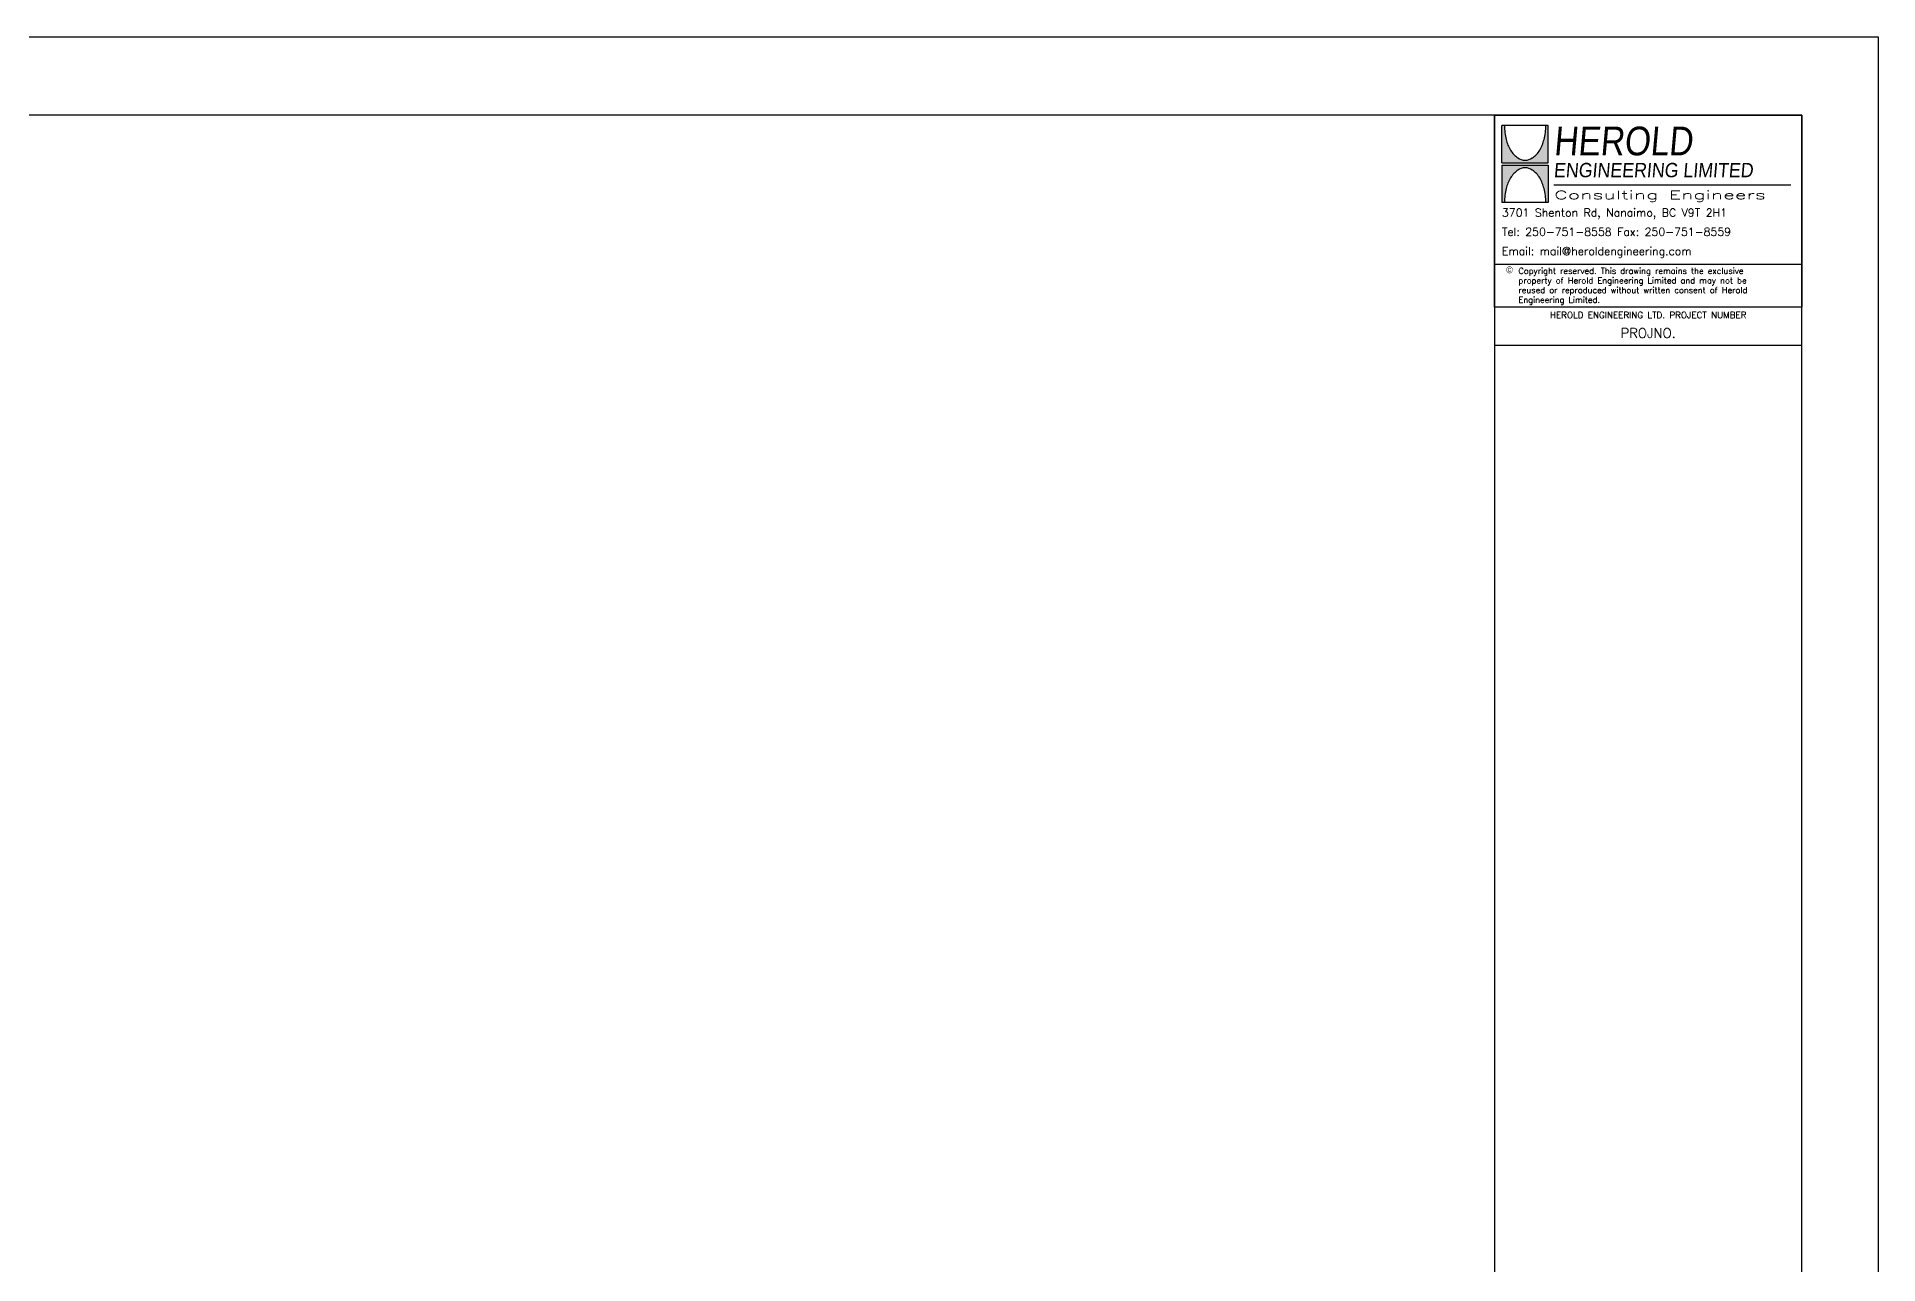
# Model space of a CAD drawing. Extents: x 0 to 36, y 0 to 24.
# Drawn here: x 18 to 36, y 12 to 24 of the extents above; entities that cross this region are included whole.
import ezdxf
from ezdxf.enums import TextEntityAlignment as Align

# ---------------------------------------------------------------- set-up
doc = ezdxf.new("R2010")
doc.units = 0
doc.header["$LTSCALE"] = 0.375
doc.header["$MEASUREMENT"] = 0
doc.layers.get('0').update_dxf_attribs({"linetype": 'CONTINUOUS'})
for name, color, linetype in [('BDR-18', 1, 'CONTINUOUS'), ('BDR-25', 4, 'CONTINUOUS'), ('BDR-35', 2, 'CONTINUOUS'), ('BDR-50', 5, 'CONTINUOUS'), ('S-TXT20', 4, 'CONTINUOUS'), ('S-TXT30', 2, 'CONTINUOUS')]:
    doc.layers.add(name, color=color, linetype=linetype)
doc.styles.add('HEL20', font='simplex.shx', dxfattribs={"height": 0.07874})
doc.styles.add('HEL25', font='simplex.shx', dxfattribs={"height": 0.098425})
doc.styles.add('LOGO-HEL', font='ERASBD.TTF')
doc.styles.add('LOGO2-HEL', font='ROMANS.shx')

# ---------------------------------------------------------------- blocks, each defined once
blk = doc.blocks.new('copyright')
at = {"layer": 'BDR-25', "insert": (0.114, -0.041), "char_height": 0.05859, "width": 0.04464, "attachment_point": 1, "style": 'LOGO2-HEL'}
blk.add_mtext('{\\fBankGothic Lt BT|b0|i0|c0|p34;\\H1.125x;©} ', dxfattribs=at)
blk = doc.blocks.new('hel_logo_lg')
at = {"layer": 'BDR-18'}
for points in [[(0.156, 1.61, -0.074062), (0.114, 1.713, -0.060657), (0.097, 1.849), (0.072, 1.849), (0.072, 1.487), (0.524, 1.487), (0.524, 1.849), (0.499, 1.849, -0.060657), (0.483, 1.713, -0.074062), (0.44, 1.61, -0.106906), (0.369, 1.534, -0.152862), (0.298, 1.512, -0.152862), (0.228, 1.534, -0.106906)], [(0.44, 1.338, -0.074062), (0.483, 1.235, -0.060657), (0.499, 1.1), (0.524, 1.1), (0.524, 1.462), (0.072, 1.462), (0.072, 1.1), (0.097, 1.1, -0.060657), (0.114, 1.235, -0.074062), (0.156, 1.338, -0.106906), (0.228, 1.415, -0.152862), (0.298, 1.437, -0.152862), (0.369, 1.415, -0.106906)]]:
    blk.add_hatch(color=253, dxfattribs=at).paths.add_polyline_path(points)
at = {"layer": 'BDR-18', "ltscale": 8}
for p, q in [((0.072, 1.487), (0.072, 1.849)), ((0.524, 1.849), (0.072, 1.849)), ((0.524, 1.487), (0.524, 1.849)), ((0.072, 1.487), (0.524, 1.487)), ((0.072, 1.462), (0.524, 1.462)), ((0.072, 1.462), (0.072, 1.1)), ((0.524, 1.462), (0.524, 1.1)), ((0.524, 1.1), (0.072, 1.1)), ((0, 0.498), (3, 0.498))]:
    blk.add_line(p, q, dxfattribs=at)
for centre, radius, start, end in [((0.66, 1.849), 0.563, 180, 193.8846), ((-0.063, 1.849), 0.563, 346.1154, 360), ((0.481, 1.804), 0.379, 193.8846, 210.8274), ((0.115, 1.804), 0.379, 329.1726, 346.1154), ((0.369, 1.737), 0.248, 210.8274, 235.2356), ((0.298, 1.636), 0.124, 235.2356, 270), ((0.298, 1.636), 0.124, 270, 304.7644), ((0.228, 1.737), 0.248, 304.7644, 329.1726), ((0.481, 1.144), 0.379, 149.1726, 166.1154), ((0.369, 1.211), 0.248, 124.7644, 149.1726), ((0.298, 1.313), 0.124, 90, 124.7644), ((0.298, 1.313), 0.124, 55.2356, 90), ((0.228, 1.211), 0.248, 30.8274, 55.2356), ((0.115, 1.144), 0.379, 13.8846, 30.8274), ((0.66, 1.1), 0.563, 166.1154, 180), ((-0.063, 1.1), 0.563, 0, 13.8846)]:
    blk.add_arc(centre, radius, start, end, dxfattribs=at)
at = {"layer": 'BDR-25'}
blk.add_line((0.578, 1.271), (2.892, 1.271), dxfattribs=at)
at = {"layer": 'BDR-50'}
blk.add_lwpolyline([(0, 0.077), (0, 1.952), (3, 1.952), (3, 0.077)], close=True, dxfattribs=at)
blk.add_blockref('copyright', (0, 0.515))
at = {"layer": 'BDR-25', "style": 'LOGO2-HEL'}
for s, insert, char_height, width, attachment_point, line_spacing_factor in [('3701 Shenton Rd, Nanaimo, BC V9T 2H1 \\PTel: 250-751-8558 Fax: 250-751-8559 \\PEmail: mail@heroldengineering.com', (0.072, 0.799), 0.07812, 2.81301, 4, 1.44), ('Copyright reserved. This drawing remains the exclusive  property of Herold Engineering Limited and may not be  reused or reproduced without written consent of Herold  Engineering Limited.', (0.233, 0.46), 0.058594, 2.66113, 1, 0.96)]:
    blk.add_mtext(s, dxfattribs=dict(at, insert=insert, char_height=char_height, width=width, attachment_point=attachment_point, line_spacing_factor=line_spacing_factor))
at = {"layer": 'BDR-35', "ltscale": 8, "style": 'LOGO-HEL', "oblique": 5}
for s, height, width, p in [('HEROLD', 0.2802, 0.8688, (0.576, 1.559)), ('ENGINEERING LIMITED', 0.1401, 0.9261, (0.576, 1.345))]:
    blk.add_text(s, height=height, dxfattribs=dict(at, width=width)).set_placement(p)
at = {"layer": 'BDR-35', "ltscale": 8, "style": 'LOGO2-HEL', "width": 1.8346}
blk.add_text('Consulting Engineers', height=0.08034, dxfattribs=at).set_placement((0.583, 1.132))

msp = doc.modelspace()

# ---------------------------------------------------------------- linework, layer by layer
at = {"layer": 'BDR-18'}
msp.add_lwpolyline([(0, 0), (0, 24), (36, 24), (36, 0), (0, 0)], dxfattribs=at)
at = {"layer": 'BDR-50'}
for p, q in [((32.25, 23.235), (32.25, 0.735)), ((35.254, 20.983), (32.25, 20.983))]:
    msp.add_line(p, q, dxfattribs=at)
msp.add_lwpolyline([(35.254, 0.735), (35.254, 23.235), (1.504, 23.235), (1.504, 0.735)], close=True, dxfattribs=at)

# ---------------------------------------------------------------- block references
at = {"xscale": 1.00140100022175, "yscale": 1.00140100022175, "zscale": 1.00140100022175}
msp.add_blockref('hel_logo_lg', (32.25, 21.28), dxfattribs=at)

# ---------------------------------------------------------------- texts
at = {"layer": 'S-TXT20', "insert": (33.752, 21.311), "char_height": 0.0625, "width": 3.0042, "attachment_point": 2, "style": 'HEL20'}
msp.add_mtext('HEROLD ENGINEERING LTD. PROJECT NUMBER', dxfattribs=at)
at = {"layer": 'S-TXT30', "style": 'HEL25'}
msp.add_attdef('PROJNO.', text='0000-000', height=0.0938, dxfattribs=at).set_placement((33.752, 21.104), align=Align.MIDDLE_CENTER)

doc.saveas('drawing.dxf')
